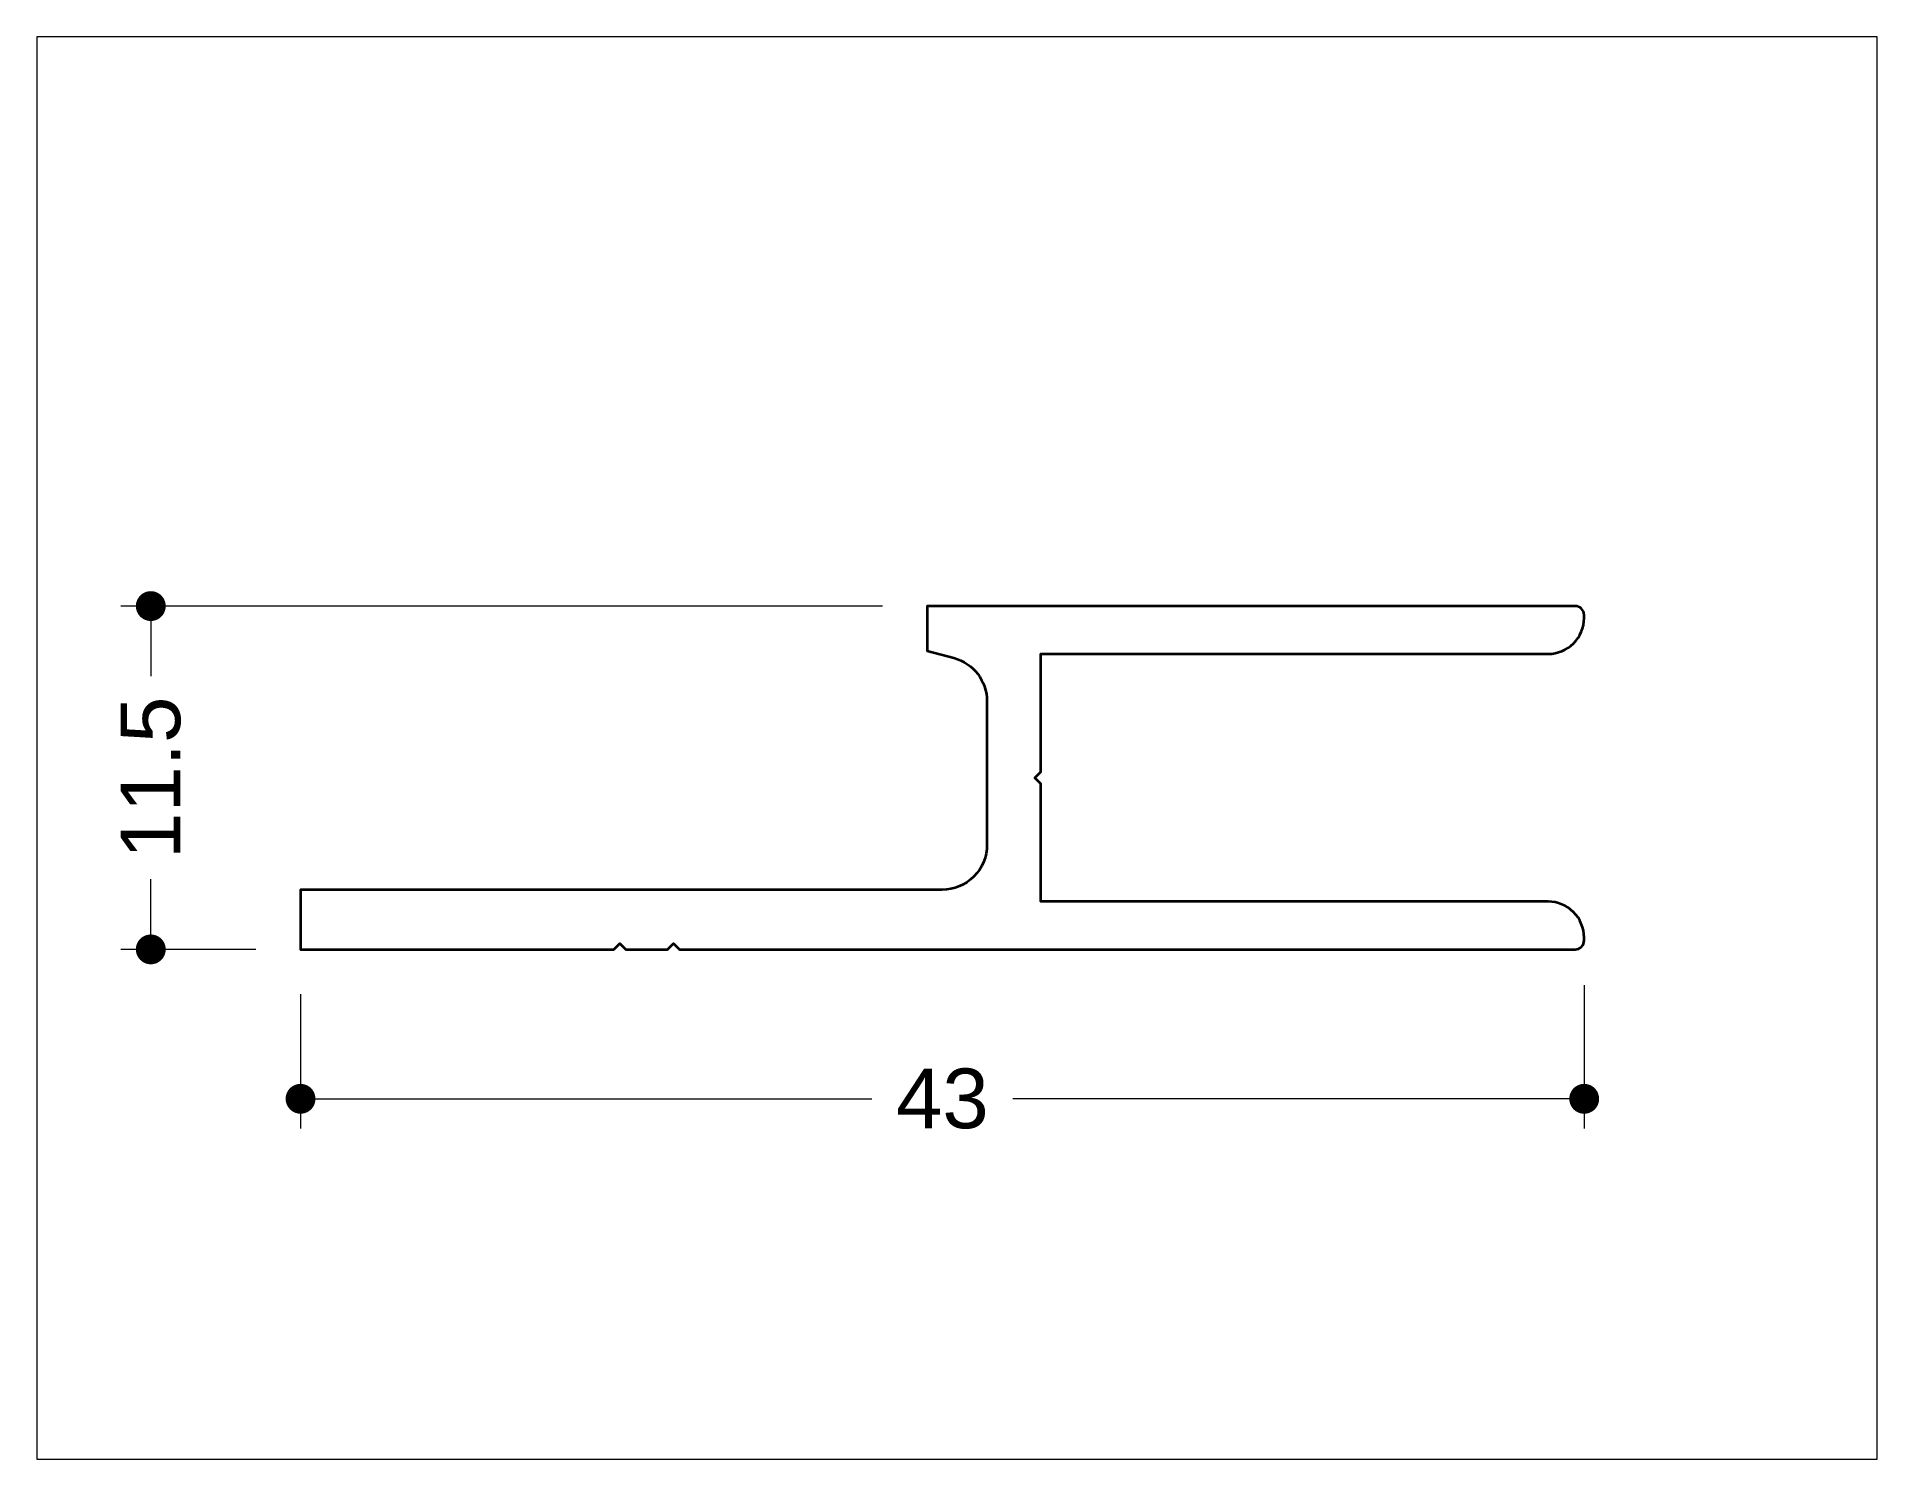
# Paper-space layout 'Index' of a CAD drawing. Header units: millimetres. Extents: x 70.5 to 132.2, y 118.7 to 166.3.
# The model-space entities are those that its viewports show. They can reach past a viewport. Long polylines and large blocks are cut down to what shows.
import ezdxf

# ---------------------------------------------------------------- set-up
doc = ezdxf.new("R2010")
doc.units = ezdxf.units.MM
doc.header["$PDMODE"] = 3
doc.header["$PDSIZE"] = 1
for name, color, linetype, lineweight in [('AM_0', 7, 'Continuous', 35), ('AM_5', 3, 'Continuous', 13), ('X_COMP_CONT_ALU', 50, 'Continuous', 35)]:
    doc.layers.add(name, color=color, linetype=linetype, lineweight=lineweight)
doc.layers.add('AM_VIEWS', color=1, linetype='Continuous', lineweight=13, plot=False)
doc.styles.add('X_DOCU', font='swissl.ttf')
doc.dimstyles.new('X_DOCU$0', dxfattribs={"dimtxt": 2, "dimasz": 1, "dimexe": 1, "dimexo": 1.5, "dimgap": 1, "dimtad": 0, "dimtoh": 1, "dimdsep": 46, "dimtxsty": 'X_DOCU', "dimblk": 'DOT', "dimcen": 0, "dimclrd": 256, "dimclre": 256, "dimclrt": 30, "dimadec": 1, "dimazin": 2, "dimtp": 0.1, "dimtm": 0.1, "dimtfac": 0.7, "dimtmove": 0, "dimatfit": 1, "dimfxl": 1, "dimlwd": -1, "dimlwe": -1, "dimarcsym": 1})

# ---------------------------------------------------------------- blocks, each defined once
blk = doc.blocks.new('_Dot')
at = {"color": 0, "linetype": 'ByBlock', "lineweight": -2}
blk.add_line((-0.5, 0), (-1, 0), dxfattribs=at)
at = {"color": 0, "linetype": 'ByBlock', "const_width": 0.5}
blk.add_lwpolyline([(-0.25, 0, 1), (0.25, 0, 1)], format="xyb", close=True, dxfattribs=at)
blk = doc.blocks.new('*D6')
at = {"layer": 'AM_5', "transparency": 16777216}
for p, q in [((98.869, 147.254), (73.353, 147.254)), ((74.353, 146.254), (74.353, 144.902)), ((74.353, 136.754), (74.353, 138.106)), ((77.869, 135.754), (73.353, 135.754))]:
    blk.add_line(p, q, dxfattribs=at)
at = {"layer": 'Defpoints', "color": 0, "transparency": 16777216}
for p in [(74.353, 147.254), (100.369, 147.254), (79.369, 135.754)]:
    blk.add_point(p, dxfattribs=at)
at = {"layer": 'AM_5', "transparency": 16777216}
for p, rotation in [((74.353, 147.254), 90), ((74.353, 135.754), 270)]:
    blk.add_blockref('_Dot', p, dxfattribs=dict(at, rotation=rotation))
at = {"layer": 'AM_5', "color": 30, "transparency": 16777216, "insert": (74.353, 141.504), "char_height": 2, "attachment_point": 5, "rotation": 90, "style": 'X_DOCU'}
blk.add_mtext('11.5', dxfattribs=at)
blk = doc.blocks.new('*D7')
at = {"layer": 'AM_5', "transparency": 16777216}
for p, q in [((122.369, 134.554), (122.369, 129.748)), ((79.369, 134.254), (79.369, 129.748)), ((80.369, 130.748), (98.504, 130.748)), ((121.369, 130.748), (103.234, 130.748))]:
    blk.add_line(p, q, dxfattribs=at)
at = {"layer": 'Defpoints', "color": 0, "transparency": 16777216}
for p in [(79.369, 135.754), (122.369, 136.054), (122.369, 130.748)]:
    blk.add_point(p, dxfattribs=at)
at = {"layer": 'AM_5', "transparency": 16777216, "rotation": 180}
blk.add_blockref('_Dot', (79.369, 130.748), dxfattribs=at)
at = {"layer": 'AM_5', "transparency": 16777216}
blk.add_blockref('_Dot', (122.369, 130.748), dxfattribs=at)
at = {"layer": 'AM_5', "color": 30, "transparency": 16777216, "insert": (100.869, 130.748), "char_height": 2, "attachment_point": 5, "style": 'X_DOCU'}
blk.add_mtext('43', dxfattribs=at)
blk = doc.blocks.new('160747-ICC')
at = {"layer": 'X_COMP_CONT_ALU'}
blk.add_lwpolyline([(0.5, 0), (-21, 0), (-21, -2), (-10.5, -2), (-10.3, -1.8), (-10.1, -2), (-8.7, -2), (-8.5, -1.8), (-8.3, -2), (21.7, -2, 0.414214), (22, -1.7), (22, -1.6, 0.414214), (20.8, -0.4), (3.8, -0.4), (3.8, 3.55), (3.6, 3.75), (3.8, 3.95), (3.8, 7.9), (20.8, 7.9, 0.414214), (22, 9.1), (22, 9.2, 0.414214), (21.7, 9.5), (0, 9.5), (0, 8), (0.888, 7.762, -0.339411), (2, 6.313), (2, 1.5, -0.414214), (0.5, 0)], format="xyb", close=True, dxfattribs=at)

msp = doc.modelspace()

# ---------------------------------------------------------------- block references
at = {"layer": 'AM_0'}
msp.add_blockref('160747-ICC', (0, 0), dxfattribs=at)

psp = doc.layouts.new('Index')

# ---------------------------------------------------------------- dimensions: what is measured, and where the dimension line sits
at = {"layer": 'AM_5'}
for base, p2, angle, override, picture, middle in [((74.353, 147.254), (100.369, 147.254), 90, {"dimasz": 1, "dimpost": ''}, '*D6', (74.353, 141.504)), ((122.369, 130.748), (122.369, 136.054), 0, {"dimasz": 1}, '*D7', (100.869, 130.748))]:
    dim = psp.add_linear_dim(base=base, p1=(79.369, 135.754), p2=p2, angle=angle, dimstyle='X_DOCU$0', override=override, dxfattribs=at)
    dim.commit()
    dim.dimension.update_dxf_attribs({"geometry": picture, "text_midpoint": middle})

# ---------------------------------------------------------------- viewports
at = {"layer": 'AM_VIEWS'}
psp.add_viewport(center=(101.359, 142.5), size=(61.649, 47.64952), view_center_point=(0.995, 4.746), view_height=47.64952, dxfattribs=at)

doc.saveas('drawing.dxf')
